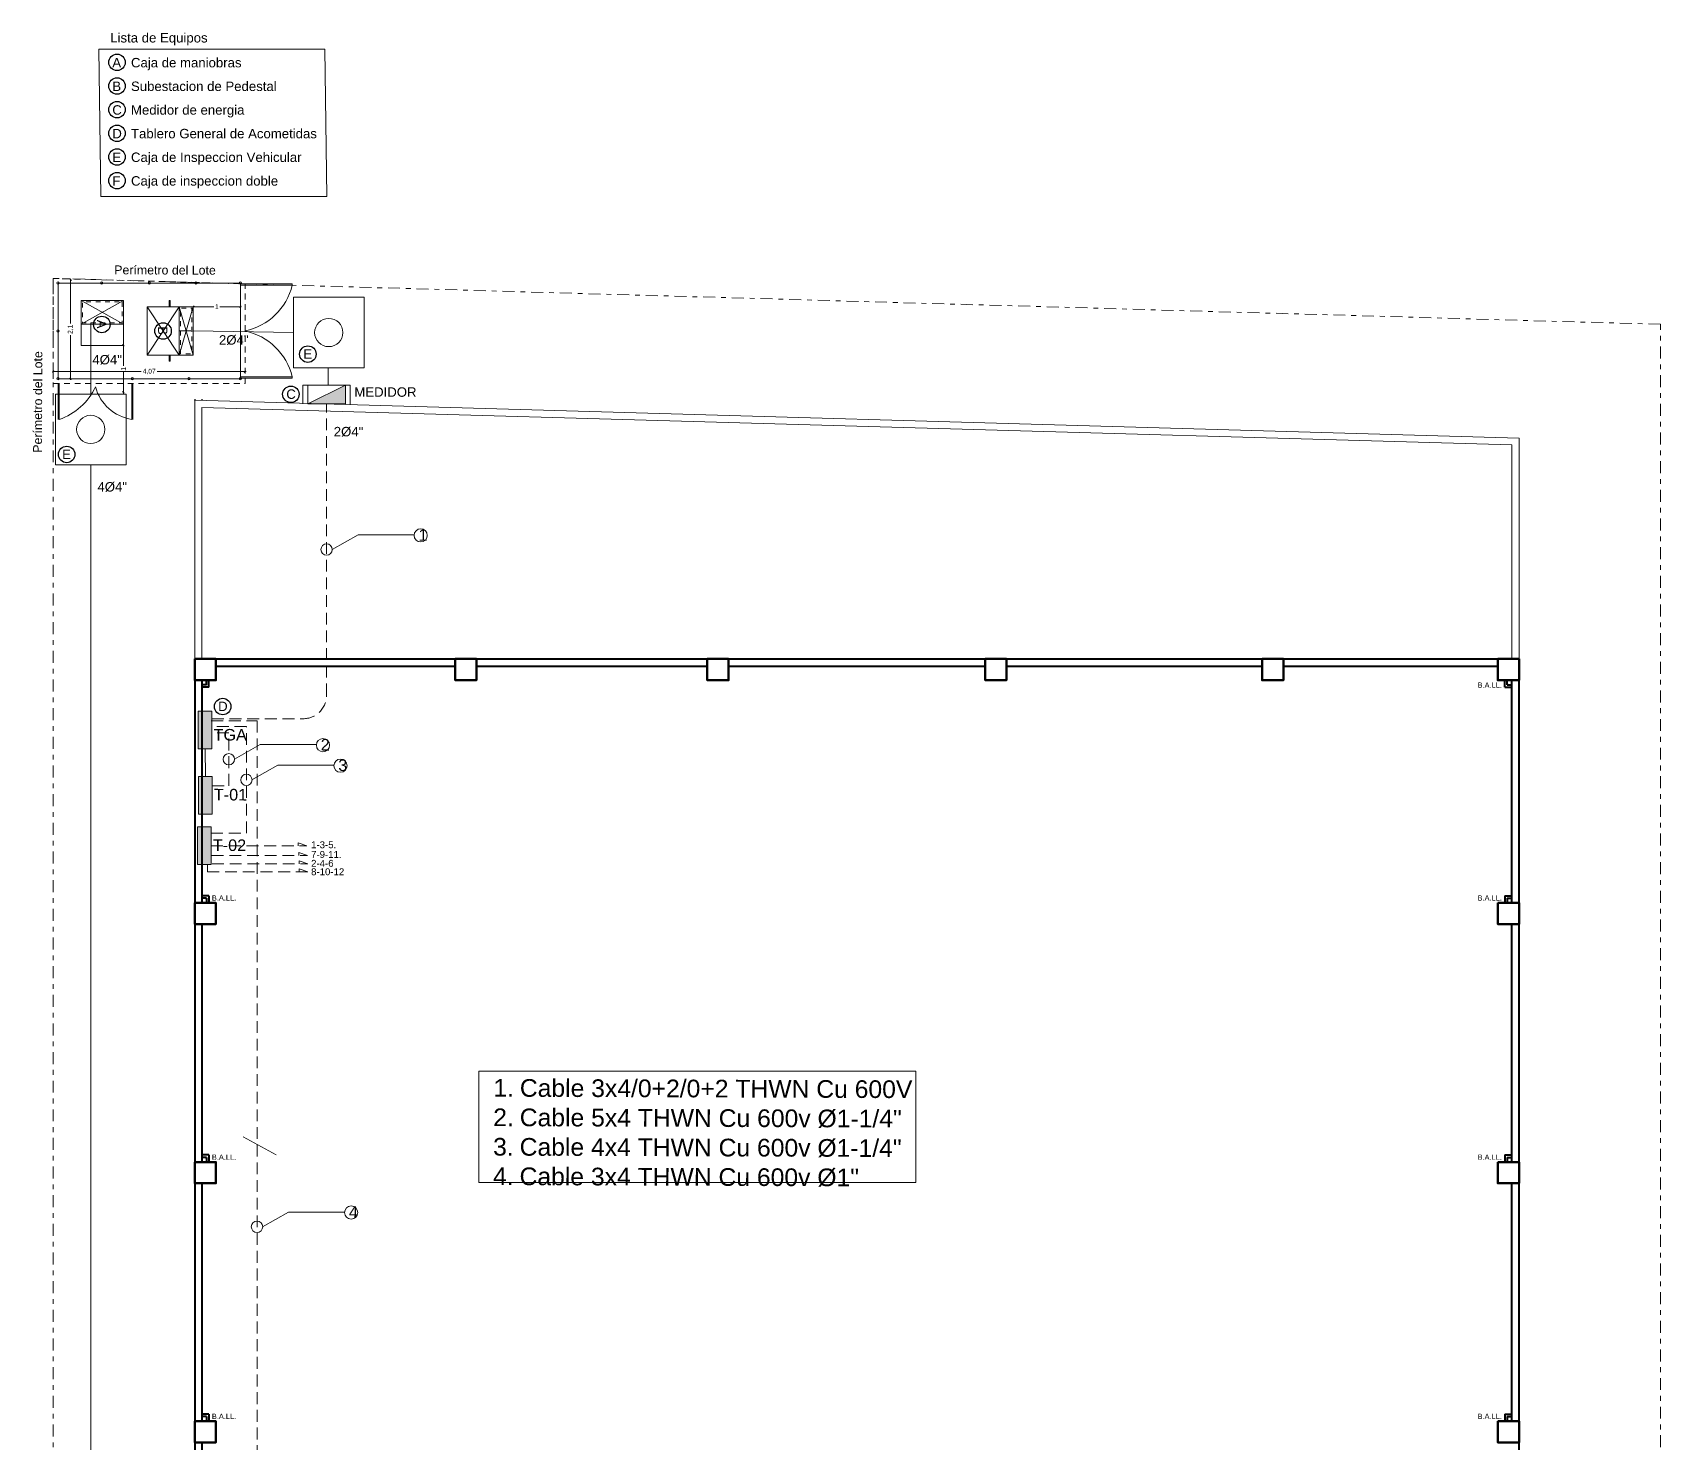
# Model space of a CAD drawing. Header units: millimetres. Extents: x 391 to 679, y 21 to 219.
# Drawn here: x 394.94 to 429.47, y 80.01 to 109.93 of the extents above; entities that cross this region are included whole.
import ezdxf

# ---------------------------------------------------------------- set-up
doc = ezdxf.new("R2010")
doc.units = ezdxf.units.MM
for name, pattern in [('DASHDOT', [25.4, 12.7, -6.35, 0, -6.35]), ('DASHED2', [0.375, 0.25, -0.125]), ('HIDDEN', [0.375, 0.25, -0.125])]:
    doc.linetypes.add(name, pattern=pattern)
doc.layers.get('0').update_dxf_attribs({"lineweight": 13})
for name, color, linetype, lineweight in [('A-AREA-IDEN', 7, 'Continuous', 9), ('Alambrado', 7, 'Continuous', 9), ('ELEC', 1, 'Continuous', 20), ('Eléctrico Subterráneo', 5, 'Continuous', 20), ('EST', 7, 'Continuous', 50), ('linderos', 5, 'DASHDOT', 9), ('MONTE', 7, 'Continuous', 9), ('MUROS', 7, 'Continuous', 40), ('notas', 8, 'Continuous', 9), ('proyección 5', 7, 'Continuous', 9), ('Subestacion', 1, 'Continuous', 18), ('tuberia por Piso', 1, 'HIDDEN', 9), ('VP', 7, 'Continuous', 25)]:
    doc.layers.add(name, color=color, linetype=linetype, lineweight=lineweight)
doc.styles.add('Nota 1000', font='', dxfattribs={"height": 1.5})
doc.styles.get("Standard").update_dxf_attribs({"font": 'arial.ttf'})
doc.styles.get('Nota 1000').set_extended_font_data('Eurostile')
doc.linetypes.add('LÍMITE1', pattern='A,6.35,-2.54,[133,ltypeshp.shx,S=2.54,R=0,X=-2.54,Y=0],-2.54,25.4', length=36.83)
doc.dimstyles.new('juan1', dxfattribs={"dimtxt": 0.1, "dimasz": 0.035, "dimexe": 0.0015, "dimexo": 0.0065, "dimgap": 0.04, "dimtad": 0, "dimtoh": 1, "dimtxsty": 'Standard', "dimblk": 'OBLIQUE', "dimcen": 0.02, "dimdle": 0.02, "dimse1": 1, "dimse2": 1, "dimclrd": 256, "dimclrt": 256, "dimadec": 0, "dimazin": 0, "dimtfac": 1, "dimtmove": 0, "dimatfit": 2, "dimldrblk": 'OBLIQUE', "dimfxl": 1, "dimtfill": 1, "dimlwd": 0, "dimarcsym": 0})

# ---------------------------------------------------------------- blocks, each defined once
blk = doc.blocks.new('_OBLIQUE')
at = {"color": 0, "linetype": 'ByBlock'}
blk.add_line((-0.5, -0.5), (0.5, 0.5), dxfattribs=at)
blk = doc.blocks.new('*D280')
at = {"lineweight": 0, "transparency": 16777216}
for p, q in [((398.327, 104.109), (398.789, 104.109)), ((399.367, 104.109), (398.905, 104.109))]:
    blk.add_line(p, q, dxfattribs=at)
at = {"lineweight": 0, "transparency": 16777216, "xscale": 0.035, "yscale": 0.035, "zscale": 0.035, "rotation": 180}
blk.add_blockref('_OBLIQUE', (398.347, 104.109), dxfattribs=at)
at = {"lineweight": 0, "transparency": 16777216, "xscale": 0.035, "yscale": 0.035, "zscale": 0.035}
blk.add_blockref('_OBLIQUE', (399.347, 104.109), dxfattribs=at)
at = {"transparency": 16777216, "insert": (398.847, 104.109), "char_height": 0.1, "attachment_point": 5, "bg_fill": 3, "box_fill_scale": 1.1, "bg_fill_color": 256, "bg_fill_true_color": 13158600, "bg_fill_transparency": 0}
blk.add_mtext('1', dxfattribs=at)
blk = doc.blocks.new('*D281')
at = {"lineweight": 0, "transparency": 16777216}
for p, q in [((396.867, 103.309), (396.867, 102.847)), ((396.867, 102.269), (396.867, 102.73))]:
    blk.add_line(p, q, dxfattribs=at)
at = {"lineweight": 0, "transparency": 16777216, "xscale": 0.035, "yscale": 0.035, "zscale": 0.035}
for p, rotation in [((396.867, 103.289), 90), ((396.867, 102.289), 270)]:
    blk.add_blockref('_OBLIQUE', p, dxfattribs=dict(at, rotation=rotation))
at = {"transparency": 16777216, "insert": (396.867, 102.789), "char_height": 0.1, "attachment_point": 5, "rotation": 90, "bg_fill": 3, "box_fill_scale": 1.1, "bg_fill_color": 256, "bg_fill_true_color": 13158600, "bg_fill_transparency": 0}
blk.add_mtext('1', dxfattribs=at)
blk = doc.blocks.new('*D306')
at = {"lineweight": 0, "transparency": 16777216}
for p, q in [((395.358, 102.731), (397.241, 102.731)), ((399.467, 102.731), (397.585, 102.731))]:
    blk.add_line(p, q, dxfattribs=at)
at = {"lineweight": 0, "transparency": 16777216, "xscale": 0.035, "yscale": 0.035, "zscale": 0.035, "rotation": 180}
blk.add_blockref('_OBLIQUE', (395.378, 102.731), dxfattribs=at)
at = {"lineweight": 0, "transparency": 16777216, "xscale": 0.035, "yscale": 0.035, "zscale": 0.035}
blk.add_blockref('_OBLIQUE', (399.447, 102.731), dxfattribs=at)
at = {"transparency": 16777216, "insert": (397.413, 102.731), "char_height": 0.1, "attachment_point": 5, "bg_fill": 3, "box_fill_scale": 1.1, "bg_fill_color": 256, "bg_fill_true_color": 13158600, "bg_fill_transparency": 0}
blk.add_mtext('4,07', dxfattribs=at)
blk = doc.blocks.new('*D307')
at = {"lineweight": 0, "transparency": 16777216}
for p, q in [((395.745, 104.701), (395.745, 103.752)), ((395.745, 102.559), (395.745, 103.508))]:
    blk.add_line(p, q, dxfattribs=at)
at = {"lineweight": 0, "transparency": 16777216, "xscale": 0.035, "yscale": 0.035, "zscale": 0.035}
for p, rotation in [((395.745, 104.681), 90), ((395.745, 102.579), 270)]:
    blk.add_blockref('_OBLIQUE', p, dxfattribs=dict(at, rotation=rotation))
at = {"transparency": 16777216, "insert": (395.745, 103.63), "char_height": 0.1, "attachment_point": 5, "rotation": 90, "bg_fill": 3, "box_fill_scale": 1.1, "bg_fill_color": 256, "bg_fill_true_color": 13158600, "bg_fill_transparency": 0}
blk.add_mtext('2,1', dxfattribs=at)

msp = doc.modelspace()

# ---------------------------------------------------------------- hatches: boundary and pattern name
at = {"layer": 'ELEC'}
h = msp.add_hatch(dxfattribs=at)
h.set_pattern_fill('ANGLE', color=256)
h.set_pattern_definition([(0, (0, 0), (0, 6.985), [5.08, -1.905]), (90, (0, 0), (-6.985, 4e-16), [5.08, -1.905])])
h.paths.add_polyline_path([(401.5762, 102.0461), (401.5762, 102.4461), (400.7903, 102.0532), (401.0366, 102.0461)])
at = {"layer": 'MONTE'}
h = msp.add_hatch(color=1, dxfattribs=at)
h.dxf.hatch_style = 1
h.paths.add_polyline_path([(398.4533, 94.7253), (398.4533, 95.5253), (398.7433, 95.5253), (398.7433, 94.7253)])
h = msp.add_hatch(color=1, dxfattribs=at)
h.dxf.hatch_style = 1
h.paths.add_polyline_path([(398.4597, 93.3422), (398.4597, 94.1422), (398.7497, 94.1422), (398.7497, 93.3422)])
h = msp.add_hatch(color=1, dxfattribs=at)
h.dxf.hatch_style = 1
h.paths.add_polyline_path([(398.4383, 92.2699), (398.4383, 93.0699), (398.7283, 93.0699), (398.7283, 92.2699)])
at = {"layer": 'Subestacion'}
h = msp.add_hatch(color=256, dxfattribs=at)
h.dxf.hatch_style = 1
h.paths.add_polyline_path([(401.5762, 102.4461), (400.7903, 102.0532), (401.0366, 102.0461), (401.5762, 102.0461)])

# ---------------------------------------------------------------- linework, layer by layer
for points in [[(396.3439, 109.5761), (401.1412, 109.5761), (401.1811, 106.4501), (396.3838, 106.4501)], [(404.407, 87.8836), (413.6777, 87.8836), (413.6777, 85.5229), (404.407, 85.5229)]]:
    msp.add_lwpolyline(points, close=True)
at = {"color": 1, "linetype": 'DASHED2', "ltscale": 0.5, "flags": 128}
msp.add_lwpolyline([(395.3783, 104.7087), (399.447, 104.5937), (399.447, 102.4787), (395.3783, 102.4787)], close=True, dxfattribs=at)
at = {"flags": 128}
for points in [[(395.4783, 104.6087), (399.347, 104.6087), (399.347, 102.5787), (395.4783, 102.5787)], [(396.867, 103.2887), (395.967, 103.2887), (395.967, 104.2387), (396.867, 104.2387)]]:
    msp.add_lwpolyline(points, close=True, dxfattribs=at)
at = {"linetype": 'DASHED2', "ltscale": 0.5, "flags": 128}
msp.add_lwpolyline([(395.4783, 102.5787), (395.4783, 102.5787), (395.4783, 104.6087), (395.4783, 104.6087)], close=True, dxfattribs=at)
at = {"flags": 128}
for points in [[(400.447, 104.5937), (399.347, 104.5937)], [(400.447, 104.5637), (399.347, 104.5637)], [(400.447, 104.5937), (400.447, 104.5637)], [(396.867, 103.7387), (395.967, 104.2387)], [(395.967, 103.7387), (396.867, 104.2387)], [(398.347, 104.1087), (398.347, 103.0787), (397.367, 103.0787), (397.367, 104.1087), (398.347, 104.1087)], [(398.047, 104.1087), (397.367, 103.0787)], [(397.367, 104.1087), (398.047, 103.0787)], [(397.8362, 104.2376), (397.8362, 104.1087)], [(397.857, 104.2376), (397.8362, 104.2376)], [(397.857, 104.2376), (397.857, 104.1087)], [(398.047, 104.1087), (398.047, 103.0787)], [(398.347, 104.1087), (398.047, 103.0787)], [(398.347, 103.0787), (398.047, 104.1087)], [(396.867, 103.7387), (395.967, 103.7387)], [(397.8362, 103.0787), (397.8362, 102.9498)], [(397.857, 102.9498), (397.8362, 102.9498)], [(397.857, 103.0787), (397.857, 102.9498)], [(400.447, 102.6237), (399.347, 102.6237)], [(400.447, 102.5937), (399.347, 102.5937)], [(400.447, 102.6237), (400.447, 102.5937), (400.447, 102.5937)], [(395.4807, 101.7163), (395.4807, 102.4787)], [(395.5015, 101.7163), (395.5015, 102.4787)], [(397.0462, 101.7163), (397.0462, 102.4787)], [(397.067, 101.7163), (397.067, 102.4787)]]:
    msp.add_lwpolyline(points, dxfattribs=at)
at = {"linetype": 'DASHED2', "ltscale": 0.3, "flags": 128}
for points in [[(396.837, 104.2087), (396.837, 103.7687), (395.997, 103.7687), (395.997, 104.2087)], [(398.317, 104.0787), (398.317, 103.1087), (398.077, 103.1087), (398.077, 104.0787)]]:
    msp.add_lwpolyline(points, close=True, dxfattribs=at)
at = {"linetype": 'DASHED2', "flags": 128}
msp.add_lwpolyline([(398.047, 103.5937), (398.347, 103.5937)], dxfattribs=at)
for points in [[(401.294, 98.9553), (401.8439, 99.2683), (403.0355, 99.2683)], [(398.5983, 94.7253), (398.6047, 94.1422)], [(399.2202, 94.5048), (399.7701, 94.8178), (400.9617, 94.8178)], [(399.5923, 94.0677), (400.1422, 94.3807), (401.3338, 94.3807)], [(399.8179, 84.5852), (400.3677, 84.8982), (401.5594, 84.8982)]]:
    msp.add_lwpolyline(points)
for centre, radius in [((395.4783, 104.6087), 0.025), ((396.4013, 104.6087), 0.025), ((397.4126, 104.6087), 0.025), ((398.4045, 104.6087), 0.025), ((399.347, 104.6087), 0.025), ((395.4783, 103.5937), 0.025), ((395.4783, 102.5787), 0.025), ((397.0574, 102.5787), 0.025), ((398.2548, 102.5787), 0.025), ((399.347, 102.5787), 0.025), ((403.1723, 99.2563), 0.1397), ((401.1762, 98.9553), 0.1208), ((401.0985, 94.8058), 0.1397), ((399.1024, 94.5047), 0.1208), ((401.4706, 94.3687), 0.1397), ((399.4745, 94.0676), 0.1208), ((401.6962, 84.8863), 0.1397), ((399.7, 84.5852), 0.1208)]:
    msp.add_circle(centre, radius)
for centre, radius, start, end in [((399.174, 104.8756), 1.3106, 282.02066, 346.23443), ((399.174, 102.3118), 1.3106, 13.76557, 77.97934), ((395.0706, 102.9733), 1.3288, 288.92204, 334.8904), ((397.1858, 102.6486), 0.9428, 194.7017, 261.48586)]:
    msp.add_arc(centre, radius, start, end)
at = {"layer": 'A-AREA-IDEN'}
for centre in [(398.5783, 96.1333), (426.2743, 96.1333), (398.5783, 91.5083), (426.2743, 91.5083), (398.5783, 86.0083), (426.2743, 86.0083), (398.5783, 80.5083), (426.2743, 80.5083)]:
    msp.add_circle(centre, 0.05, dxfattribs=at)
at = {"layer": 'Alambrado', "linetype": 'ByBlock'}
msp.add_lwpolyline([(400.1094, 86.1101), (399.4072, 86.4905)], dxfattribs=at)
at = {"layer": 'Eléctrico Subterráneo', "color": 7, "linetype": 'LÍMITE1', "lineweight": 0, "ltscale": 0.01, "flags": 128}
msp.add_lwpolyline([(396.1738, 102.255), (396.1738, 103.7687)], dxfattribs=at)
at = {"layer": 'Eléctrico Subterráneo', "color": 7, "linetype": 'LÍMITE1', "lineweight": 0, "ltscale": 0.03}
msp.add_lwpolyline([(396.1738, 68.255), (396.1738, 100.755)], dxfattribs=at)
at = {"layer": 'EST'}
for points in [[(398.3783, 96.6333), (398.3783, 96.1833), (398.8283, 96.1833), (398.8283, 96.6333), (398.3783, 96.6333)], [(403.9063, 96.6333), (403.9063, 96.1833), (404.3563, 96.1833), (404.3563, 96.6333), (403.9063, 96.6333)], [(409.2533, 96.6333), (409.2533, 96.1833), (409.7033, 96.1833), (409.7033, 96.6333), (409.2533, 96.6333)], [(415.1493, 96.6333), (415.1493, 96.1833), (415.5993, 96.1833), (415.5993, 96.6333), (415.1493, 96.6333)], [(421.0243, 96.6333), (421.0243, 96.1833), (421.4743, 96.1833), (421.4743, 96.6333), (421.0243, 96.6333)], [(426.0243, 96.6333), (426.0243, 96.1833), (426.4743, 96.1833), (426.4743, 96.6333), (426.0243, 96.6333)], [(398.3783, 91.4583), (398.3783, 91.0083), (398.8283, 91.0083), (398.8283, 91.4583), (398.3783, 91.4583)], [(426.0243, 91.4583), (426.0243, 91.0083), (426.4743, 91.0083), (426.4743, 91.4583), (426.0243, 91.4583)], [(398.3783, 85.9583), (398.3783, 85.5083), (398.8283, 85.5083), (398.8283, 85.9583), (398.3783, 85.9583)], [(426.0243, 85.9583), (426.0243, 85.5083), (426.4743, 85.5083), (426.4743, 85.9583), (426.0243, 85.9583)], [(398.3783, 80.4583), (398.3783, 80.0083), (398.8283, 80.0083), (398.8283, 80.4583), (398.3783, 80.4583)], [(426.0243, 80.4583), (426.0243, 80.0083), (426.4743, 80.0083), (426.4743, 80.4583), (426.0243, 80.4583)]]:
    msp.add_lwpolyline(points, dxfattribs=at)
at = {"layer": 'MUROS', "ltscale": 5}
for p, q in [((398.3783, 102.1363), (398.3783, 102.122)), ((398.5283, 102.1363), (398.5283, 102.1177)), ((398.3783, 96.6333), (398.3783, 69.6833)), ((398.3783, 96.6333), (426.4743, 96.6333)), ((398.8283, 96.4833), (403.9063, 96.4833)), ((404.3563, 96.4833), (409.2533, 96.4833)), ((409.7033, 96.4833), (415.1493, 96.4833)), ((415.5993, 96.4833), (421.0243, 96.4833)), ((421.4743, 96.4833), (426.0243, 96.4833)), ((426.4743, 69.6833), (426.4743, 96.6333)), ((398.5283, 96.1833), (398.5283, 91.4583)), ((398.6283, 96.0833), (398.5283, 96.0833)), ((398.6783, 96.0333), (398.5283, 96.0333)), ((398.6283, 96.0833), (398.6283, 96.1833)), ((398.6783, 96.0333), (398.6783, 96.1833)), ((426.1743, 96.0333), (426.1743, 96.1833)), ((426.1743, 96.0333), (426.3243, 96.0333)), ((426.2243, 96.0833), (426.2243, 96.1833)), ((426.2243, 96.0833), (426.3243, 96.0833)), ((426.3243, 91.4583), (426.3243, 96.1833)), ((398.6783, 91.6083), (398.5283, 91.6083)), ((398.6283, 91.5583), (398.5283, 91.5583)), ((398.6283, 91.5583), (398.6283, 91.4583)), ((398.6783, 91.6083), (398.6783, 91.4583)), ((426.1743, 91.6083), (426.3243, 91.6083)), ((426.1743, 91.6083), (426.1743, 91.4583)), ((426.2243, 91.5583), (426.3243, 91.5583)), ((426.2243, 91.5583), (426.2243, 91.4583)), ((398.5283, 91.0083), (398.5283, 85.9583)), ((426.3243, 85.9583), (426.3243, 91.0083)), ((398.6783, 86.1083), (398.5283, 86.1083)), ((398.6283, 86.0583), (398.5283, 86.0583)), ((398.6283, 86.0583), (398.6283, 85.9583)), ((398.6783, 86.1083), (398.6783, 85.9583)), ((426.1743, 86.1083), (426.3243, 86.1083)), ((426.1743, 86.1083), (426.1743, 85.9583)), ((426.2243, 86.0583), (426.3243, 86.0583)), ((426.2243, 86.0583), (426.2243, 85.9583)), ((398.5283, 85.5083), (398.5283, 80.4583)), ((426.3243, 80.4583), (426.3243, 85.5083)), ((398.6783, 80.6083), (398.5283, 80.6083)), ((398.6283, 80.5583), (398.5283, 80.5583)), ((398.6283, 80.5583), (398.6283, 80.4583)), ((398.6783, 80.6083), (398.6783, 80.4583)), ((426.1743, 80.6083), (426.3243, 80.6083)), ((426.1743, 80.6083), (426.1743, 80.4583)), ((426.2243, 80.5583), (426.3243, 80.5583)), ((426.2243, 80.5583), (426.2243, 80.4583)), ((398.5283, 80.0083), (398.5283, 74.9583))]:
    msp.add_line(p, q, dxfattribs=at)
at = {"layer": 'proyección 5'}
for p, q in [((426.4743, 101.3199), (398.3783, 102.122)), ((398.3783, 96.6333), (398.3783, 102.122)), ((426.3243, 101.1741), (398.5283, 101.9677)), ((398.5283, 96.6333), (398.5283, 101.9677)), ((426.4743, 96.6333), (426.4743, 101.3199)), ((426.3243, 96.6333), (426.3243, 101.1741))]:
    msp.add_line(p, q, dxfattribs=at)
at = {"layer": 'Subestacion', "flags": 128}
for points in [[(400.4726, 104.3107), (401.9726, 104.3107), (401.9726, 102.8107), (400.4726, 102.8107)], [(395.4238, 102.255), (396.9238, 102.255), (396.9238, 100.755), (395.4238, 100.755)], [(401.5762, 102.0461), (400.7762, 102.0461), (400.7762, 102.4461), (401.5762, 102.4461)], [(398.4533, 94.7253), (398.4533, 95.5253), (398.7433, 95.5253), (398.7433, 94.7253)], [(398.4597, 93.3422), (398.4597, 94.1422), (398.7497, 94.1422), (398.7497, 93.3422)], [(398.4383, 92.2699), (398.4383, 93.0699), (398.7283, 93.0699), (398.7283, 92.2699)]]:
    msp.add_lwpolyline(points, close=True, dxfattribs=at)
for points in [[(401.2122, 102.4461), (401.2122, 102.8107)], [(401.6797, 102.4461), (400.6726, 102.4461), (400.6691, 102.0461)], [(400.7691, 102.4461), (401.6762, 102.4461), (401.6762, 102.0279)], [(401.5762, 102.4461), (400.7762, 102.0461)]]:
    msp.add_lwpolyline(points, dxfattribs=at)
at = {"layer": 'Subestacion'}
for centre in [(401.2226, 103.5607), (396.1738, 101.505)]:
    msp.add_circle(centre, 0.3, dxfattribs=at)
at = {"layer": 'tuberia por Piso'}
msp.add_lwpolyline([(398.7433, 95.3644), (400.6762, 95.3644, 0.4142136), (401.1762, 95.8644), (401.1762, 102.0461)], format="xyb", dxfattribs=at)
for points in [[(398.7297, 95.3232), (399.7, 95.3232), (399.7, 73.8472), (404.1313, 73.8472)], [(398.7283, 92.9355), (399.4745, 92.9355), (399.4745, 95.1997), (398.7433, 95.1997)], [(398.7497, 93.9444), (399.1024, 93.9444), (399.1024, 95.065), (398.7433, 95.065)], [(398.7283, 92.6699), (400.7583, 92.6699), (400.5744, 92.732), (400.5744, 92.6699)], [(400.5911, 92.1187), (400.5911, 92.1808), (400.775, 92.1187), (398.6463, 92.1187), (398.6463, 92.2699)], [(398.7394, 92.4639), (400.7694, 92.4639), (400.5856, 92.526), (400.5856, 92.4639)], [(398.745, 92.2857), (400.775, 92.2857), (400.5911, 92.3478), (400.5911, 92.2857)]]:
    msp.add_lwpolyline(points, dxfattribs=at)
at = {"layer": 'VP'}
for centre in [(396.7304, 109.2936), (396.7304, 108.7917), (396.7304, 108.2898), (396.7304, 107.7879), (396.7304, 107.286), (396.7304, 106.7841), (396.4084, 103.7318), (397.707, 103.5937), (400.7789, 103.1022), (400.4185, 102.2498), (395.6624, 100.9739), (398.9722, 95.6243)]:
    msp.add_circle(centre, 0.175, dxfattribs=at)

# ---------------------------------------------------------------- texts
at = {"layer": 'notas', "color": 7, "attachment_point": 4, "style": 'Nota 1000'}
for s, insert, char_height, width, rotation in [('{\\fArial|b0|i0|c0|p34;\\H2x; Perímetro del Lote}', (396.5984, 104.8889), 0.09375, 4.355271, 359.80062), ('{\\fArial|b0|i0|c0|p34;\\H2x; Perímetro del Lote}', (395.0445, 100.9376), 0.09375, 4.355271, 89.80062), ('{\\fArial|b0|i0|c0|p34;\\H2x;1}', (403.1254, 99.2648), 0.122834, 5.706419, 359.80062), ('{\\fArial|b0|i0|c0|p34;\\H2x;TGA}', (398.7789, 95.0246), 0.122834, 5.706419, 359.80062), ('{\\fArial|b0|i0|c0|p34;\\H2x;2}', (401.0516, 94.8143), 0.122834, 5.706419, 359.80062), ('{\\fArial|b0|i0|c0|p34;\\H2x;3}', (401.4237, 94.3772), 0.122834, 5.706419, 359.80062), ('{\\fArial|b0|i0|c0|p34;\\H2x;T-01}', (398.7853, 93.7536), 0.122834, 5.706419, 359.80062), ('{\\fArial|b0|i0|c0|p34;\\H2x;T-02}', (398.7638, 92.6813), 0.122834, 5.706419, 359.80062), ('\\pxi-3,l4,t4;{\\fArial|b0|i0|c0|p34;\\H2x;1.^ICable 3x4/0+2/0+2 THWN Cu 600V\\P2.^ICable 5x4 THWN Cu 600v %%C1-1/4"\\P3.^ICable 4x4 THWN Cu 600v %%C1-1/4"\\P4.^ICable 3x4 THWN Cu 600v %%C1"}', (404.523, 86.5894), 0.1875, 9.720237, 359.80062), ('{\\fArial|b0|i0|c0|p34;\\H2x;4}', (401.6493, 84.8947), 0.122834, 5.706419, 359.80062)]:
    msp.add_mtext(s, dxfattribs=dict(at, insert=insert, char_height=char_height, width=width, rotation=rotation))
at = {"layer": 'VP'}
for s, p in [('Lista de Equipos', (396.5862, 109.7154)), ('A', (396.6303, 109.1874)), ('Caja de maniobras', (397.0263, 109.1874)), ('B', (396.6303, 108.6855)), ('Subestacion de Pedestal', (397.0263, 108.6858)), ('C', (396.6303, 108.1836)), ('Medidor de energia', (397.0263, 108.1839)), ('D', (396.6303, 107.6817)), ('Tablero General de Acometidas', (397.0263, 107.682)), ('E', (396.6303, 107.1798)), ('Caja de Inspeccion Vehicular', (397.0263, 107.1801)), ('F', (396.6303, 106.6779)), ('Caja de inspeccion doble', (397.0263, 106.6782)), ('E', (400.682, 103.0058)), ('C', (400.3216, 102.1534)), ('MEDIDOR', (401.7651, 102.1974)), ('2%%C4"', (401.3281, 101.3578)), ('E', (395.5656, 100.8775)), ('4%%C4"', (396.3153, 100.1863)), ('D', (398.8753, 95.5279))]:
    msp.add_text(s, height=0.2, dxfattribs=at).set_placement(p)
for s, p in [('A', (396.3022, 103.8319)), ('B', (397.6007, 103.6938))]:
    msp.add_text(s, height=0.2, rotation=270, dxfattribs=at).set_placement(p)
for s, insert, char_height, width, attachment_point, rotation in [('B.A.LL.', (426.1101, 96.0232), 0.1125, 19.875654, 9, 0), ('7-9-11.', (400.8473, 92.41), 0.14625, 25.83835, 7, 360), ('1-3-5.', (400.8473, 92.6158), 0.14625, 25.83835, 7, 360), ('2-4-6', (400.8473, 92.222), 0.14625, 25.83835, 7, 360), ('8-10-12', (400.8473, 92.043), 0.14625, 25.83835, 7, 360), ('B.A.LL.', (398.7425, 91.6184), 0.1125, 19.875654, 1, 0), ('B.A.LL.', (426.1101, 91.6184), 0.1125, 19.875654, 3, 360), ('B.A.LL.', (398.7425, 86.1184), 0.1125, 19.875654, 1, 0), ('B.A.LL.', (426.1101, 86.1184), 0.1125, 19.875654, 3, 360), ('B.A.LL.', (398.7425, 80.6184), 0.1125, 19.875654, 1, 0), ('B.A.LL.', (426.1101, 80.6184), 0.1125, 19.875654, 3, 360)]:
    msp.add_mtext(s, dxfattribs=dict(at, insert=insert, char_height=char_height, width=width, attachment_point=attachment_point, rotation=rotation))

# ---------------------------------------------------------------- next in the draw order: dimensions: what is measured, and where the dimension line sits
dim = msp.add_linear_dim(base=(399.347, 104.1087), p1=(398.347, 103.5937), p2=(399.347, 103.5937), dimstyle='juan1')
dim.commit()
dim.dimension.update_dxf_attribs({"geometry": '*D280', "text_midpoint": (398.847, 104.1087)})
dim = msp.add_linear_dim(base=(396.867, 102.2887), p1=(396.352, 103.2887), p2=(396.352, 102.2887), angle=270, dimstyle='juan1')
dim.commit()
dim.dimension.update_dxf_attribs({"geometry": '*D281', "text_midpoint": (396.867, 102.7887)})

# ---------------------------------------------------------------- next in the draw order: linework, layer by layer
at = {"layer": 'Eléctrico Subterráneo', "color": 7, "linetype": 'LÍMITE1', "lineweight": 0, "ltscale": 0.01, "flags": 128}
msp.add_lwpolyline([(400.4726, 103.5607), (398.347, 103.5937)], dxfattribs=at)
at = {"layer": 'linderos', "ltscale": 0.02}
msp.add_lwpolyline([(429.4743, 59.2333), (429.4743, 103.7352), (395.3783, 104.7087), (395.3783, 59.2333)], dxfattribs=at)

# ---------------------------------------------------------------- next in the draw order: texts
at = {"layer": 'VP'}
msp.add_text('2%%C4"', height=0.2, dxfattribs=at).set_placement((398.8933, 103.3039))

# ---------------------------------------------------------------- next in the draw order: dimensions: what is measured, and where the dimension line sits
dim = msp.add_linear_dim(base=(395.3783, 102.7309), p1=(399.447, 102.441), p2=(395.3783, 102.441), dimstyle='juan1')
dim.commit()
dim.dimension.update_dxf_attribs({"geometry": '*D306', "text_midpoint": (397.4126, 102.7309)})

# ---------------------------------------------------------------- next in the draw order: texts
msp.add_text('4%%C4"', height=0.2, dxfattribs=at).set_placement((396.2067, 102.8843))

# ---------------------------------------------------------------- next in the draw order: dimensions: what is measured, and where the dimension line sits
dim = msp.add_linear_dim(base=(395.7452, 102.5787), p1=(395.7452, 104.6812), p2=(395.7452, 102.5787), angle=90, dimstyle='juan1')
dim.commit()
dim.dimension.update_dxf_attribs({"geometry": '*D307', "text_midpoint": (395.7452, 103.6299)})

doc.saveas('drawing.dxf')
